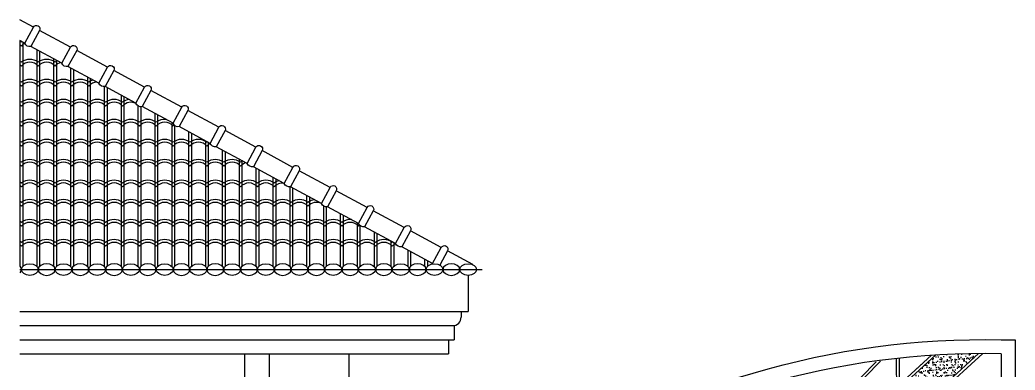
# Model space of a CAD drawing. Extents: x -6708 to 51378, y -17661 to 34250.
# Drawn here: x 26054 to 29595, y -9131 to -7883 of the extents above; entities that cross this region are included whole.
import ezdxf

# ---------------------------------------------------------------- set-up
doc = ezdxf.new("R2010")
doc.units = 0
doc.header["$LTSCALE"] = 5
doc.header["$MEASUREMENT"] = 0
for name, color, linetype in [('0-BCA', 33, 'CONTINUOUS'), ('0-TEXT', 7, 'CONTINUOUS'), ('4', 1, 'CONTINUOUS')]:
    doc.layers.add(name, color=color, linetype=linetype)

msp = doc.modelspace()

# ---------------------------------------------------------------- hatches: boundary and pattern name
at = {"layer": '0-TEXT'}
h = msp.add_hatch(dxfattribs=at)
h.set_pattern_fill('AR-SAND', color=11, scale=10, style=0)
h.set_pattern_definition([(37.5, (0, -7085.172), (-0.6299336, 19.268238), [0, -15.2, 0, -17, 0, -16.25]), (7.5, (0, -7085.172), (17.697767, 28.22146), [0, -8.2, 0, -13.7, 0, -5.25]), (327.5, (-12.3, -7085.172), (31.141419, 0.056591), [0, -5, 0, -18, 0, -23.5]), (317.5, (-12.3, -7085.172), (30.061266, 8.776756), [0, -2.5, 0, -11.8, 0, -13.5])])
h.paths.add_polyline_path([(29313.6, -9076.7, -0.013348), (29465.4, -9071.6), (29259, -9260.9, 0.021033), (29185.2, -9194.4)])

# ---------------------------------------------------------------- linework, layer by layer
at = {"layer": '0-BCA', "color": 11}
for p, q in [((26101.9, -7909.3, 0), (26053.9, -7883.4, 0)), ((26233.9, -7980.7, 0), (26123.9, -7921.2, 0)), ((26071, -7966.5, 0), (26053.9, -7957.2, 0)), ((26054, -7957.3, 0), (26054, -8761.2, 0)), ((26064, -7962.7, 0), (26064, -8761.2, 0)), ((26203, -8037.8, 0), (26093, -7978.4, 0)), ((26114, -7989.8, 0), (26114, -8761.2, 0)), ((26124, -7995.2, 0), (26124, -8761.2, 0)), ((26365.8, -8052, 0), (26255.9, -7992.5, 0)), ((26174, -8022.2, 0), (26174, -8761.2, 0)), ((26184, -8027.6, 0), (26184, -8761.2, 0)), ((26334.9, -8109.2, 0), (26225, -8049.7, 0)), ((26234, -8054.6, 0), (26234, -8761.2, 0)), ((26244, -8060, 0), (26244, -8761.2, 0)), ((26497.8, -8123.3, 0), (26387.8, -8063.9, 0)), ((26294, -8087.1, 0), (26294, -8761.2, 0)), ((26304, -8092.5, 0), (26304, -8761.2, 0)), ((26354, -8121.4, 0), (26354, -8761.2, 0)), ((26466.9, -8180.5, 0), (26356.9, -8121.1, 0)), ((26364, -8124.9, 0), (26364, -8761.2, 0)), ((26629.7, -8194.6, 0), (26519.8, -8135.2, 0)), ((26414, -8151.9, 0), (26414, -8761.2, 0)), ((26424, -8157.3, 0), (26424, -8761.2, 0)), ((26474, -8189.3, 0), (26474, -8761.2, 0)), ((26484, -8192.7, 0), (26484, -8761.2, 0)), ((26598.8, -8251.8, 0), (26488.9, -8192.4, 0)), ((26761.7, -8266, 0), (26651.7, -8206.5, 0)), ((26534, -8216.8, 0), (26534, -8761.2, 0)), ((26544, -8222.2, 0), (26544, -8761.2, 0)), ((26594, -8249.2, 0), (26594, -8761.2, 0)), ((26604, -8259.2, 0), (26604, -8761.2, 0)), ((26730.8, -8323.2, 0), (26620.8, -8263.7, 0)), ((26654, -8281.6, 0), (26654, -8761.2, 0)), ((26893.7, -8337.3, 0), (26783.7, -8277.9, 0)), ((26664, -8287.1, 0), (26664, -8761.2, 0)), ((26714, -8314.1, 0), (26714, -8761.2, 0)), ((26724, -8319.5, 0), (26724, -8761.2, 0)), ((26862.7, -8394.5, 0), (26752.8, -8335, 0)), ((26774, -8346.5, 0), (26774, -8761.2, 0)), ((26784, -8351.9, 0), (26784, -8761.2, 0)), ((27025.6, -8408.6, 0), (26915.6, -8349.2, 0)), ((26834, -8378.9, 0), (26834, -8761.2, 0)), ((26844, -8384.3, 0), (26844, -8761.2, 0)), ((26994.7, -8465.8, 0), (26884.7, -8406.4, 0)), ((26894, -8411.4, 0), (26894, -8761.2, 0)), ((26904, -8416.8, 0), (26904, -8761.2, 0)), ((27157.6, -8480, 0), (27047.6, -8420.5, 0)), ((26954, -8443.8, 0), (26954, -8761.2, 0)), ((26964, -8449.2, 0), (26964, -8761.2, 0)), ((27014, -8478, 0), (27014, -8761.2, 0)), ((27126.7, -8537.1, 0), (27016.7, -8477.7, 0)), ((27024, -8481.6, 0), (27024, -8761.2, 0)), ((27289.5, -8551.3, 0), (27179.6, -8491.8, 0)), ((27074, -8508.7, 0), (27074, -8761.2, 0)), ((27084, -8514.1, 0), (27084, -8761.2, 0)), ((27134, -8546.1, 0), (27134, -8761.2, 0)), ((27144, -8549.4, 0), (27144, -8761.2, 0)), ((27258.6, -8608.5, 0), (27148.7, -8549, 0)), ((27421.5, -8622.6, 0), (27311.5, -8563.2, 0)), ((27194, -8573.5, 0), (27194, -8761.2, 0)), ((27204, -8578.9, 0), (27204, -8761.2, 0)), ((27254, -8606, 0), (27254, -8761.2, 0)), ((27264, -8616, 0), (27264, -8761.2, 0)), ((27390.6, -8679.8, 0), (27280.6, -8620.3, 0)), ((27314, -8638.4, 0), (27314, -8761.2, 0)), ((27553.4, -8693.9, 0), (27443.5, -8634.5, 0)), ((27324, -8643.8, 0), (27324, -8761.2, 0)), ((27374, -8670.8, 0), (27374, -8761.2, 0)), ((27384, -8676.2, 0), (27384, -8761.2, 0)), ((27522.5, -8751.1, 0), (27412.6, -8691.7, 0)), ((27434, -8703.3, 0), (27434, -8761.2, 0)), ((27444, -8708.7, 0), (27444, -8761.2, 0)), ((27665.9, -8754.7, 0), (27575.4, -8705.8, 0)), ((27494, -8735.7, 0), (27494, -8761.2, 0)), ((27504, -8741.1, 0), (27504, -8761.2, 0)), ((27665.6, -8755.4, 0), (27665.9, -8754.7, 0))]:
    msp.add_line(p, q, dxfattribs=at)
at = {"layer": '0-BCA'}
for p, q in [((26053.9, -8772.6, 0), (27699, -8772.6, 0)), ((26852.8, -9072.6), (26852.8, -9622.6)), ((26941.2, -9072.6), (26941.2, -9622.6)), ((27224, -9072.6, 0), (27224, -9622.6, 0))]:
    msp.add_line(p, q, dxfattribs=at)
at = {"layer": '0-BCA', "color": 2}
for p, q in [((27649, -8793.3, 0), (27649, -8922.6, 0)), ((26053.9, -8922.6, 0), (27649, -8922.6, 0)), ((27624, -8922.6, 0), (27624, -8942.6, 0)), ((26053.9, -8972.6, 0), (27594, -8972.6, 0)), ((27599, -8972.6, 0), (27599, -9022.6, 0)), ((26053.9, -9022.6, 0), (27599, -9022.6, 0)), ((27579, -9022.6, 0), (27579, -9072.6, 0)), ((26053.9, -9072.6, 0), (27579, -9072.6, 0))]:
    msp.add_line(p, q, dxfattribs=at)
at = {"layer": '0-BCA', "color": 3}
for p, q in [((29545.2, -9022.6), (29595.2, -9022.6)), ((29545.2, -9022.6), (29595.2, -9022.6)), ((29595.2, -9022.6), (29595.2, -11522.6)), ((29545.2, -9072.6), (29545.2, -11472.6)), ((29545.2, -9072.6), (29545.2, -11472.6)), ((29545.2, -9072.6), (29545.2, -11472.6))]:
    msp.add_line(p, q, dxfattribs=at)
at = {"layer": '0-BCA', "color": 11, "elevation": 0}
for points in [[(26071, -7966.5), (26101.9, -7909.3, -1), (26123.9, -7921.2), (26093, -7978.4, -0.360373)], [(26203, -8037.8), (26233.9, -7980.7, -1), (26255.9, -7992.5), (26225, -8049.7, -0.360373)], [(26334.9, -8109.2), (26365.8, -8052, -1), (26387.8, -8063.9), (26356.9, -8121.1, -0.360373)], [(26466.9, -8180.5), (26497.8, -8123.3, -1), (26519.8, -8135.2), (26488.9, -8192.4, -0.360373)], [(26598.8, -8251.8), (26629.7, -8194.6, -1), (26651.7, -8206.5), (26620.8, -8263.7, -0.360373)], [(26730.8, -8323.2), (26761.7, -8266, -1), (26783.7, -8277.9), (26752.8, -8335, -0.360373)], [(26862.7, -8394.5), (26893.7, -8337.3, -1), (26915.6, -8349.2), (26884.7, -8406.4, -0.360373)], [(26994.7, -8465.8), (27025.6, -8408.6, -1), (27047.6, -8420.5), (27016.7, -8477.7, -0.360373)], [(27126.7, -8537.1), (27157.6, -8480, -1), (27179.6, -8491.8), (27148.7, -8549, -0.360373)], [(27258.6, -8608.5), (27289.5, -8551.3, -1), (27311.5, -8563.2), (27280.6, -8620.3, -0.360373)], [(27390.6, -8679.8), (27421.5, -8622.6, -1), (27443.5, -8634.5), (27412.6, -8691.7, -0.360373)]]:
    msp.add_lwpolyline(points, format="xyb", close=True, dxfattribs=at)
msp.add_lwpolyline([(27523.1, -8752.3, -0.016626), (27522.5, -8751.1), (27553.4, -8693.9, -1), (27575.4, -8705.8), (27548, -8756.6)], format="xyb", dxfattribs=at)
at = {"layer": '0-BCA', "color": 3}
msp.add_lwpolyline([(27858.7, -9847.6), (27858.7, -9522.6, -0.155566), (29545.2, -9022.6, -0.155566)], format="xyb", dxfattribs=at)
at = {"layer": '0-BCA', "color": 11}
for centre, radius, start, end in [((26029, -8002.7, 0), 49.9, 53.0102, 60.0924), ((26089, -8002.7, 0), 49.9, 123.8146, 126.9898), ((26089, -8002.7, 0), 39.9, 116.5075, 138.8174), ((26029, -8002.7, 0), 39.9, 41.1826, 51.414), ((26029, -8074, 0), 49.9, 53.0102, 60.0924), ((26089, -8074, 0), 49.9, 53.0102, 126.9898), ((26089, -8074, 0), 39.9, 41.1826, 138.8174), ((26149, -8074, 0), 49.9, 53.0102, 126.9898), ((26149, -8074, 0), 39.9, 41.1826, 138.8174), ((26209, -8074, 0), 49.9, 116.136, 126.9898), ((26209, -8074, 0), 39.9, 105.0657, 138.8174), ((26029, -8074, 0), 39.9, 41.1826, 51.414), ((26029, -8145.3, 0), 49.9, 53.0102, 60.0924), ((26089, -8145.3, 0), 49.9, 53.0102, 126.9898), ((26089, -8145.3, 0), 39.9, 41.1826, 138.8174), ((26149, -8145.3, 0), 49.9, 53.0102, 126.9898), ((26149, -8145.3, 0), 39.9, 41.1826, 138.8174), ((26209, -8145.3, 0), 49.9, 53.0102, 126.9898), ((26209, -8145.3, 0), 39.9, 41.1826, 138.8174), ((26269, -8145.3, 0), 49.9, 53.0102, 126.9898), ((26269, -8145.3, 0), 39.9, 41.1826, 138.8174), ((26329, -8145.3, 0), 49.9, 107.6344, 126.9898), ((26329, -8145.3, 0), 39.9, 91.3225, 138.8174), ((26029, -8145.3, 0), 39.9, 41.1826, 51.414), ((26029, -8216.7, 0), 49.9, 53.0102, 60.0924), ((26089, -8216.7, 0), 49.9, 53.0102, 126.9898), ((26089, -8216.7, 0), 39.9, 41.1826, 138.8174), ((26149, -8216.7, 0), 49.9, 53.0102, 126.9898), ((26149, -8216.7, 0), 39.9, 41.1826, 138.8174), ((26209, -8216.7, 0), 49.9, 53.0102, 126.9898), ((26209, -8216.7, 0), 39.9, 41.1826, 138.8174), ((26269, -8216.7, 0), 49.9, 53.0102, 126.9898), ((26269, -8216.7, 0), 39.9, 41.1826, 138.8174), ((26329, -8216.7, 0), 49.9, 53.0102, 126.9898), ((26329, -8216.7, 0), 39.9, 41.1826, 138.8174), ((26389, -8216.7, 0), 49.9, 53.0102, 126.9898), ((26389, -8216.7, 0), 39.9, 41.1826, 138.8174), ((26449, -8216.7, 0), 49.9, 97.6733, 126.9898), ((26449, -8216.7, 0), 39.9, 62.8982, 138.8174), ((26029, -8216.7, 0), 39.9, 41.1826, 51.414), ((26029, -8288, 0), 49.9, 53.0102, 60.0924), ((26089, -8288, 0), 49.9, 53.0102, 126.9898), ((26089, -8288, 0), 39.9, 41.1826, 138.8174), ((26149, -8288, 0), 49.9, 53.0102, 126.9898), ((26149, -8288, 0), 39.9, 41.1826, 138.8174), ((26209, -8288, 0), 49.9, 53.0102, 126.9898), ((26209, -8288, 0), 39.9, 41.1826, 138.8174), ((26269, -8288, 0), 49.9, 53.0102, 126.9898), ((26269, -8288, 0), 39.9, 41.1826, 138.8174), ((26329, -8288, 0), 49.9, 53.0102, 126.9898), ((26329, -8288, 0), 39.9, 41.1826, 138.8174), ((26389, -8288, 0), 49.9, 53.0102, 126.9898), ((26389, -8288, 0), 39.9, 41.1826, 138.8174), ((26449, -8288, 0), 49.9, 53.0102, 126.9898), ((26449, -8288, 0), 39.9, 41.1826, 138.8174), ((26509, -8288, 0), 49.9, 53.0102, 126.9898), ((26509, -8288, 0), 39.9, 41.1826, 138.8174), ((26569, -8288, 0), 49.9, 84.3337, 126.9898), ((26569, -8288, 0), 39.9, 41.1826, 138.8174), ((26029, -8288, 0), 39.9, 41.1826, 51.414), ((26629, -8288, 0), 39.9, 131.1484, 138.8174), ((26029, -8359.3, 0), 49.9, 53.0102, 60.0924), ((26089, -8359.3, 0), 49.9, 53.0102, 126.9898), ((26089, -8359.3, 0), 39.9, 41.1826, 138.8174), ((26149, -8359.3, 0), 49.9, 53.0102, 126.9898), ((26149, -8359.3, 0), 39.9, 41.1826, 138.8174), ((26209, -8359.3, 0), 49.9, 53.0102, 126.9898), ((26209, -8359.3, 0), 39.9, 41.1826, 138.8174), ((26269, -8359.3, 0), 49.9, 53.0102, 126.9898), ((26269, -8359.3, 0), 39.9, 41.1826, 138.8174), ((26329, -8359.3, 0), 49.9, 53.0102, 126.9898), ((26329, -8359.3, 0), 39.9, 41.1826, 138.8174), ((26389, -8359.3, 0), 49.9, 53.0102, 126.9898), ((26389, -8359.3, 0), 39.9, 41.1826, 138.8174), ((26449, -8359.3, 0), 49.9, 53.0102, 126.9898), ((26449, -8359.3, 0), 39.9, 41.1826, 138.8174), ((26509, -8359.3, 0), 49.9, 53.0102, 126.9898), ((26509, -8359.3, 0), 39.9, 41.1826, 138.8174), ((26569, -8359.3, 0), 49.9, 53.0102, 126.9898), ((26569, -8359.3, 0), 39.9, 41.1826, 138.8174), ((26629, -8359.3, 0), 49.9, 53.0102, 126.9898), ((26629, -8359.3, 0), 39.9, 41.1826, 138.8174), ((26689, -8359.3, 0), 49.9, 53.0102, 126.9898), ((26689, -8359.3, 0), 39.9, 41.1826, 138.8174), ((26749, -8359.3, 0), 49.9, 123.9505, 126.9898), ((26029, -8359.3, 0), 39.9, 41.1826, 51.414), ((26749, -8359.3, 0), 39.9, 116.7978, 138.8174), ((26029, -8430.6, 0), 49.9, 53.0102, 60.0924), ((26089, -8430.6, 0), 49.9, 53.0102, 126.9898), ((26089, -8430.6, 0), 39.9, 41.1826, 138.8174), ((26149, -8430.6, 0), 49.9, 53.0102, 126.9898), ((26149, -8430.6, 0), 39.9, 41.1826, 138.8174), ((26209, -8430.6, 0), 49.9, 53.0102, 126.9898), ((26209, -8430.6, 0), 39.9, 41.1826, 138.8174), ((26269, -8430.6, 0), 49.9, 53.0102, 126.9898), ((26269, -8430.6, 0), 39.9, 41.1826, 138.8174), ((26329, -8430.6, 0), 49.9, 53.0102, 126.9898), ((26329, -8430.6, 0), 39.9, 41.1826, 138.8174), ((26389, -8430.6, 0), 49.9, 53.0102, 126.9898), ((26389, -8430.6, 0), 39.9, 41.1826, 138.8174), ((26449, -8430.6, 0), 49.9, 53.0102, 126.9898), ((26449, -8430.6, 0), 39.9, 41.1826, 138.8174), ((26509, -8430.6, 0), 49.9, 53.0102, 126.9898), ((26509, -8430.6, 0), 39.9, 41.1826, 138.8174), ((26569, -8430.6, 0), 49.9, 53.0102, 126.9898), ((26569, -8430.6, 0), 39.9, 41.1826, 138.8174), ((26629, -8430.6, 0), 49.9, 53.0102, 126.9898), ((26629, -8430.6, 0), 39.9, 41.1826, 138.8174), ((26689, -8430.6, 0), 49.9, 53.0102, 126.9898), ((26689, -8430.6, 0), 39.9, 41.1826, 138.8174), ((26749, -8430.6, 0), 49.9, 53.0102, 126.9898), ((26749, -8430.6, 0), 39.9, 41.1826, 138.8174), ((26809, -8430.6, 0), 49.9, 53.0102, 126.9898), ((26809, -8430.6, 0), 39.9, 41.1826, 138.8174), ((26869, -8430.6, 0), 49.9, 116.2835, 126.9898), ((26869, -8430.6, 0), 39.9, 105.284, 138.8174), ((26029, -8430.6, 0), 39.9, 41.1826, 51.414), ((26029, -8504.3, 0), 49.9, 53.0102, 60.0924), ((26089, -8504.3, 0), 49.9, 53.0102, 126.9898), ((26149, -8504.3, 0), 49.9, 53.0102, 126.9898), ((26209, -8504.3, 0), 49.9, 53.0102, 126.9898), ((26269, -8504.3, 0), 49.9, 53.0102, 126.9898), ((26329, -8504.3, 0), 49.9, 53.0102, 126.9898), ((26389, -8504.3, 0), 49.9, 53.0102, 126.9898), ((26449, -8504.3, 0), 49.9, 53.0102, 126.9898), ((26509, -8504.3, 0), 49.9, 53.0102, 126.9898), ((26569, -8504.3, 0), 49.9, 53.0102, 126.9898), ((26629, -8504.3, 0), 49.9, 53.0102, 126.9898), ((26689, -8504.3, 0), 49.9, 53.0102, 126.9898), ((26749, -8504.3, 0), 49.9, 53.0102, 126.9898), ((26809, -8504.3, 0), 49.9, 53.0102, 126.9898), ((26869, -8504.3, 0), 49.9, 53.0102, 126.9898), ((26929, -8504.3, 0), 49.9, 53.0102, 126.9898), ((26989, -8504.3, 0), 49.9, 104.4256, 126.9898), ((26029, -8504.3, 0), 39.9, 41.1826, 51.414), ((26089, -8504.3, 0), 39.9, 41.1826, 138.8174), ((26149, -8504.3, 0), 39.9, 41.1826, 138.8174), ((26209, -8504.3, 0), 39.9, 41.1826, 138.8174), ((26269, -8504.3, 0), 39.9, 41.1826, 138.8174), ((26329, -8504.3, 0), 39.9, 41.1826, 138.8174), ((26389, -8504.3, 0), 39.9, 41.1826, 138.8174), ((26449, -8504.3, 0), 39.9, 41.1826, 138.8174), ((26509, -8504.3, 0), 39.9, 41.1826, 138.8174), ((26569, -8504.3, 0), 39.9, 41.1826, 138.8174), ((26629, -8504.3, 0), 39.9, 41.1826, 138.8174), ((26689, -8504.3, 0), 39.9, 41.1826, 138.8174), ((26749, -8504.3, 0), 39.9, 41.1826, 138.8174), ((26809, -8504.3, 0), 39.9, 41.1826, 138.8174), ((26869, -8504.3, 0), 39.9, 41.1826, 138.8174), ((26929, -8504.3, 0), 39.9, 41.1826, 138.8174), ((26989, -8504.3, 0), 39.9, 85.0399, 138.8174), ((26029, -8573.3, 0), 49.9, 53.0102, 60.0924), ((26089, -8573.3, 0), 49.9, 53.0102, 126.9898), ((26089, -8573.3, 0), 39.9, 41.1826, 138.8174), ((26149, -8573.3, 0), 49.9, 53.0102, 126.9898), ((26149, -8573.3, 0), 39.9, 41.1826, 138.8174), ((26209, -8573.3, 0), 49.9, 53.0102, 126.9898), ((26209, -8573.3, 0), 39.9, 41.1826, 138.8174), ((26269, -8573.3, 0), 49.9, 53.0102, 126.9898), ((26269, -8573.3, 0), 39.9, 41.1826, 138.8174), ((26329, -8573.3, 0), 49.9, 53.0102, 126.9898), ((26329, -8573.3, 0), 39.9, 41.1826, 138.8174), ((26389, -8573.3, 0), 49.9, 53.0102, 126.9898), ((26389, -8573.3, 0), 39.9, 41.1826, 138.8174), ((26449, -8573.3, 0), 49.9, 53.0102, 126.9898), ((26449, -8573.3, 0), 39.9, 41.1826, 138.8174), ((26509, -8573.3, 0), 49.9, 53.0102, 126.9898), ((26509, -8573.3, 0), 39.9, 41.1826, 138.8174), ((26569, -8573.3, 0), 49.9, 53.0102, 126.9898), ((26569, -8573.3, 0), 39.9, 41.1826, 138.8174), ((26629, -8573.3, 0), 49.9, 53.0102, 126.9898), ((26629, -8573.3, 0), 39.9, 41.1826, 138.8174), ((26689, -8573.3, 0), 49.9, 53.0102, 126.9898), ((26689, -8573.3, 0), 39.9, 41.1826, 138.8174), ((26749, -8573.3, 0), 49.9, 53.0102, 126.9898), ((26749, -8573.3, 0), 39.9, 41.1826, 138.8174), ((26809, -8573.3, 0), 49.9, 53.0102, 126.9898), ((26809, -8573.3, 0), 39.9, 41.1826, 138.8174), ((26869, -8573.3, 0), 49.9, 53.0102, 126.9898), ((26869, -8573.3, 0), 39.9, 41.1826, 138.8174), ((26929, -8573.3, 0), 49.9, 53.0102, 126.9898), ((26929, -8573.3, 0), 39.9, 41.1826, 138.8174), ((26989, -8573.3, 0), 49.9, 53.0102, 126.9898), ((26989, -8573.3, 0), 39.9, 41.1826, 138.8174), ((27049, -8573.3, 0), 49.9, 53.0102, 126.9898), ((27049, -8573.3, 0), 39.9, 41.1826, 138.8174), ((27109, -8573.3, 0), 49.9, 97.8771, 126.9898), ((27109, -8573.3, 0), 39.9, 63.3554, 138.8174), ((26029, -8573.3, 0), 39.9, 41.1826, 51.414), ((26029, -8644.6, 0), 49.9, 53.0102, 60.0924), ((26089, -8644.6, 0), 49.9, 53.0102, 126.9898), ((26089, -8644.6, 0), 39.9, 41.1826, 138.8174), ((26149, -8644.6, 0), 49.9, 53.0102, 126.9898), ((26149, -8644.6, 0), 39.9, 41.1826, 138.8174), ((26209, -8644.6, 0), 49.9, 53.0102, 126.9898), ((26209, -8644.6, 0), 39.9, 41.1826, 138.8174), ((26269, -8644.6, 0), 49.9, 53.0102, 126.9898), ((26269, -8644.6, 0), 39.9, 41.1826, 138.8174), ((26329, -8644.6, 0), 49.9, 53.0102, 126.9898), ((26329, -8644.6, 0), 39.9, 41.1826, 138.8174), ((26389, -8644.6, 0), 49.9, 53.0102, 126.9898), ((26389, -8644.6, 0), 39.9, 41.1826, 138.8174), ((26449, -8644.6, 0), 49.9, 53.0102, 126.9898), ((26449, -8644.6, 0), 39.9, 41.1826, 138.8174), ((26509, -8644.6, 0), 49.9, 53.0102, 126.9898), ((26509, -8644.6, 0), 39.9, 41.1826, 138.8174), ((26569, -8644.6, 0), 49.9, 53.0102, 126.9898), ((26569, -8644.6, 0), 39.9, 41.1826, 138.8174), ((26629, -8644.6, 0), 49.9, 53.0102, 126.9898), ((26629, -8644.6, 0), 39.9, 41.1826, 138.8174), ((26689, -8644.6, 0), 49.9, 53.0102, 126.9898), ((26689, -8644.6, 0), 39.9, 41.1826, 138.8174), ((26749, -8644.6, 0), 49.9, 53.0102, 126.9898), ((26749, -8644.6, 0), 39.9, 41.1826, 138.8174), ((26809, -8644.6, 0), 49.9, 53.0102, 126.9898), ((26809, -8644.6, 0), 39.9, 41.1826, 138.8174), ((26869, -8644.6, 0), 49.9, 53.0102, 126.9898), ((26869, -8644.6, 0), 39.9, 41.1826, 138.8174), ((26929, -8644.6, 0), 49.9, 53.0102, 126.9898), ((26929, -8644.6, 0), 39.9, 41.1826, 138.8174), ((26989, -8644.6, 0), 49.9, 53.0102, 126.9898), ((26989, -8644.6, 0), 39.9, 41.1826, 138.8174), ((27049, -8644.6, 0), 49.9, 53.0102, 126.9898), ((27049, -8644.6, 0), 39.9, 41.1826, 138.8174), ((27109, -8644.6, 0), 49.9, 53.0102, 126.9898), ((27109, -8644.6, 0), 39.9, 41.1826, 138.8174), ((27169, -8644.6, 0), 49.9, 53.0102, 126.9898), ((27169, -8644.6, 0), 39.9, 41.1826, 138.8174), ((27229, -8644.6, 0), 49.9, 84.643, 126.9898), ((27229, -8644.6, 0), 39.9, 41.1826, 138.8174), ((26029, -8644.6, 0), 39.9, 41.1826, 51.414), ((27289, -8644.6, 0), 39.9, 131.3776, 138.8174), ((26029, -8715.9, 0), 49.9, 53.0102, 60.0924), ((26089, -8715.9, 0), 49.9, 53.0102, 126.9898), ((26089, -8715.9, 0), 39.9, 41.1826, 138.8174), ((26149, -8715.9, 0), 49.9, 53.0102, 126.9898), ((26149, -8715.9, 0), 39.9, 41.1826, 138.8174), ((26209, -8715.9, 0), 49.9, 53.0102, 126.9898), ((26209, -8715.9, 0), 39.9, 41.1826, 138.8174), ((26269, -8715.9, 0), 49.9, 53.0102, 126.9898), ((26269, -8715.9, 0), 39.9, 41.1826, 138.8174), ((26329, -8715.9, 0), 49.9, 53.0102, 126.9898), ((26329, -8715.9, 0), 39.9, 41.1826, 138.8174), ((26389, -8715.9, 0), 49.9, 53.0102, 126.9898), ((26389, -8715.9, 0), 39.9, 41.1826, 138.8174), ((26449, -8715.9, 0), 49.9, 53.0102, 126.9898), ((26449, -8715.9, 0), 39.9, 41.1826, 138.8174), ((26509, -8715.9, 0), 49.9, 53.0102, 126.9898), ((26509, -8715.9, 0), 39.9, 41.1826, 138.8174), ((26569, -8715.9, 0), 49.9, 53.0102, 126.9898), ((26569, -8715.9, 0), 39.9, 41.1826, 138.8174), ((26629, -8715.9, 0), 49.9, 53.0102, 126.9898), ((26629, -8715.9, 0), 39.9, 41.1826, 138.8174), ((26689, -8715.9, 0), 49.9, 53.0102, 126.9898), ((26689, -8715.9, 0), 39.9, 41.1826, 138.8174), ((26749, -8715.9, 0), 49.9, 53.0102, 126.9898), ((26749, -8715.9, 0), 39.9, 41.1826, 138.8174), ((26809, -8715.9, 0), 49.9, 53.0102, 126.9898), ((26809, -8715.9, 0), 39.9, 41.1826, 138.8174), ((26869, -8715.9, 0), 49.9, 53.0102, 126.9898), ((26869, -8715.9, 0), 39.9, 41.1826, 138.8174), ((26929, -8715.9, 0), 49.9, 53.0102, 126.9898), ((26929, -8715.9, 0), 39.9, 41.1826, 138.8174), ((26989, -8715.9, 0), 49.9, 53.0102, 126.9898), ((26989, -8715.9, 0), 39.9, 41.1826, 138.8174), ((27049, -8715.9, 0), 49.9, 53.0102, 126.9898), ((27049, -8715.9, 0), 39.9, 41.1826, 138.8174), ((27109, -8715.9, 0), 49.9, 53.0102, 126.9898), ((27109, -8715.9, 0), 39.9, 41.1826, 138.8174), ((27169, -8715.9, 0), 49.9, 53.0102, 126.9898), ((27169, -8715.9, 0), 39.9, 41.1826, 138.8174), ((27229, -8715.9, 0), 49.9, 53.0102, 126.9898), ((27229, -8715.9, 0), 39.9, 41.1826, 138.8174), ((27289, -8715.9, 0), 49.9, 53.0102, 126.9898), ((27289, -8715.9, 0), 39.9, 41.1826, 138.8174), ((27349, -8715.9, 0), 49.9, 53.0102, 126.9898), ((27349, -8715.9, 0), 39.9, 41.1826, 138.8174), ((27409, -8715.9, 0), 49.9, 124.0862, 126.9898), ((26029, -8715.9, 0), 39.9, 41.1826, 51.414), ((27409, -8715.9, 0), 39.9, 117.0873, 138.8174)]:
    msp.add_arc(centre, radius, start, end, dxfattribs=at)
at = {"layer": '0-BCA', "color": 2}
msp.add_arc((27594, -8942.6, 0), 30, 270, 360, dxfattribs=at)
at = {"layer": '0-BCA', "color": 3}
msp.add_arc((29486, -11917.4), 2845.3, 88.8079, 123.6666, dxfattribs=at)
msp.add_arc((29486, -11917.4), 2845.3, 88.8079, 123.6666, dxfattribs=at)
at = {"layer": '0-BCA', "color": 11, "extrusion": (0, 0, -1)}
msp.add_ellipse((26029, -8772.6, 0), major_axis=(30, 0), ratio=0.69084, start_param=5.689159, end_param=6.877211, dxfattribs=at)
at = {"layer": '0-BCA', "color": 11}
for centre in [(26089, -8772.6, 0), (26209, -8772.6, 0), (26329, -8772.6, 0), (26449, -8772.6, 0), (26569, -8772.6, 0), (26689, -8772.6, 0), (26809, -8772.6, 0), (26929, -8772.6, 0), (27049, -8772.6, 0), (27169, -8772.6, 0), (27289, -8772.6, 0), (27409, -8772.6, 0), (27529, -8772.6, 0), (27649, -8772.6, 0)]:
    msp.add_ellipse(centre, major_axis=(-30, 0), ratio=0.69084, dxfattribs=at)
at = {"layer": '0-BCA', "color": 11, "extrusion": (0, 0, -1)}
for centre in [(26149, -8772.6, 0), (26269, -8772.6, 0), (26389, -8772.6, 0), (26509, -8772.6, 0), (26629, -8772.6, 0), (26749, -8772.6, 0), (26869, -8772.6, 0), (26989, -8772.6, 0), (27109, -8772.6, 0), (27229, -8772.6, 0), (27349, -8772.6, 0), (27469, -8772.6, 0), (27589, -8772.6, 0)]:
    msp.add_ellipse(centre, major_axis=(30, 0), ratio=0.69084, dxfattribs=at)
at = {"layer": '4'}
for p, q in [((28729.4, -9479.6), (29100.7, -9101)), ((28729.5, -9493.7), (29116.7, -9098.8)), ((29172.5, -9088.8), (29177.6, -10895.3)), ((29297.7, -9077.7), (29181.8, -9184.1)), ((29465.4, -9071.6), (29182.2, -9331.3)), ((29480.3, -9071.5), (29182.3, -9344.8)), ((29182.4, -9087.7), (29187.5, -10890.1)), ((29313.6, -9076.7), (29182.7, -9196.8)), ((29297.7, -9077.7), (29182.7, -9183.2))]:
    msp.add_line(p, q, dxfattribs=at)

doc.saveas('drawing.dxf')
